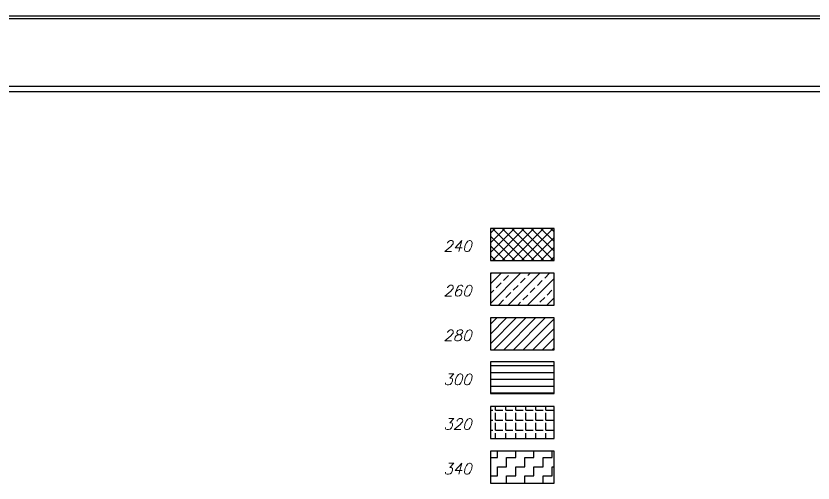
# Model space of a CAD drawing. Header units: inches. Extents: x 567115 to 582893, y 124948 to 133566.
# Drawn here: x 570250 to 572433, y 124948 to 126228 of the extents above; entities that cross this region are included whole.
import ezdxf

# ---------------------------------------------------------------- set-up
doc = ezdxf.new("R2010")
doc.units = ezdxf.units.IN
doc.header["$MEASUREMENT"] = 0
for name, color, linetype in [('jadval', 11, 'Continuous'), ('kazeb', 15, 'Continuous'), ('win', 1, 'Continuous')]:
    doc.layers.add(name, color=color, linetype=linetype)
doc.styles.add('ITALICT', font='italict', dxfattribs={"height": 22.5})

msp = doc.modelspace()

# ---------------------------------------------------------------- hatches: boundary and pattern name
at = {"layer": 'kazeb'}
h = msp.add_hatch(dxfattribs=at)
h.set_pattern_fill('ANSI37', color=256, scale=150, style=0)
h.set_pattern_definition([(45, (899144.011, 249367.734), (-13.2582521, 13.2582521), []), (135, (899144.011, 249367.734), (-13.2582521, -13.2582521), [])])
h.paths.add_polyline_path([(571723.9, 125645.3), (571549.6, 125645.3), (571549.6, 125558.1), (571723.9, 125558.1)])
h = msp.add_hatch(dxfattribs=at)
h.set_pattern_fill('ANSI33', color=256, scale=150, style=0)
h.set_pattern_definition([(45, (899144.01, 249122.785), (-26.5165043, 26.5165043), []), (45, (899170.528, 249122.785), (-26.5165043, 26.5165043), [18.75, -9.375])])
h.paths.add_polyline_path([(571723.9, 125522.8), (571549.6, 125522.8), (571549.6, 125435.7), (571723.9, 125435.7)])
h = msp.add_hatch(dxfattribs=at)
h.set_pattern_fill('ANSI31', color=256, scale=150)
h.set_pattern_definition([(45, (41802.957, -32761.55), (-13.25825215, 13.25825215), [])])
h.paths.add_polyline_path([(571723.9, 125400.3), (571549.6, 125400.3), (571549.6, 125313.2), (571723.9, 125313.2)])
h = msp.add_hatch(dxfattribs=at)
h.set_pattern_fill('LINE', color=256, scale=150, style=0)
h.set_pattern_definition([(0, (899144.011, 248757.498), (0, 18.75), [])])
h.paths.add_polyline_path([(571723.9, 125280), (571549.6, 125280), (571549.6, 125192.9), (571723.9, 125192.9)])
h = msp.add_hatch(dxfattribs=at)
h.set_pattern_fill('ANGLE', color=256, scale=100, style=0)
h.set_pattern_definition([(0, (899144.01, 248512.55), (0, 27.5), [20, -7.5]), (90, (899144.01, 248512.55), (-27.5, 2e-15), [20, -7.5])])
h.paths.add_polyline_path([(571723.9, 125157.5), (571549.6, 125157.5), (571549.6, 125070.4), (571723.9, 125070.4)])
h = msp.add_hatch(dxfattribs=at)
h.set_pattern_fill('ZIGZAG', color=256, scale=200, style=0)
h.set_pattern_definition([(0, (899144.01, 248267.6), (25, 25), [25, -25]), (90, (899169.01, 248267.6), (-25, 25), [25, -25])])
h.paths.add_polyline_path([(571723.9, 125035), (571549.6, 125035), (571549.6, 124947.9), (571723.9, 124947.9)])

# ---------------------------------------------------------------- linework, layer by layer
at = {"layer": 'jadval'}
for p, q in [((568858.1, 126035.6), (573664.2, 126035.6)), ((568873.1, 126020.6), (573656.8, 126020.6))]:
    msp.add_line(p, q, dxfattribs=at)
at = {"layer": 'kazeb', "color": 2}
for points in [[(571723.9, 125558.1), (571723.9, 125645.3), (571549.6, 125645.3), (571549.6, 125558.1)], [(571723.9, 125435.7), (571723.9, 125522.8), (571549.6, 125522.8), (571549.6, 125435.7)], [(571723.9, 125313.2), (571723.9, 125400.3), (571549.6, 125400.3), (571549.6, 125313.2)], [(571723.9, 125192.9), (571723.9, 125280), (571549.6, 125280), (571549.6, 125192.9)], [(571723.9, 125070.4), (571723.9, 125157.5), (571549.6, 125157.5), (571549.6, 125070.4)], [(571723.9, 124947.9), (571723.9, 125035), (571549.6, 125035), (571549.6, 124947.9)]]:
    msp.add_lwpolyline(points, close=True, dxfattribs=at)
at = {"layer": 'win', "color": 15}
for p, q in [((569676.6, 126227.7), (573026.6, 126227.7)), ((569676.6, 126220.6), (573026.6, 126220.6))]:
    msp.add_line(p, q, dxfattribs=at)

# ---------------------------------------------------------------- texts
at = {"layer": 'kazeb', "color": 2, "ltscale": 8, "style": 'ITALICT'}
for s, p in [('240', (571421, 125582.2)), ('260', (571421, 125459.7)), ('280', (571421, 125337.3)), ('300', (571421, 125216.9)), ('320', (571421, 125094.5)), ('340', (571421, 124972))]:
    msp.add_text(s, height=30, dxfattribs=at).set_placement(p)

doc.saveas('drawing.dxf')
